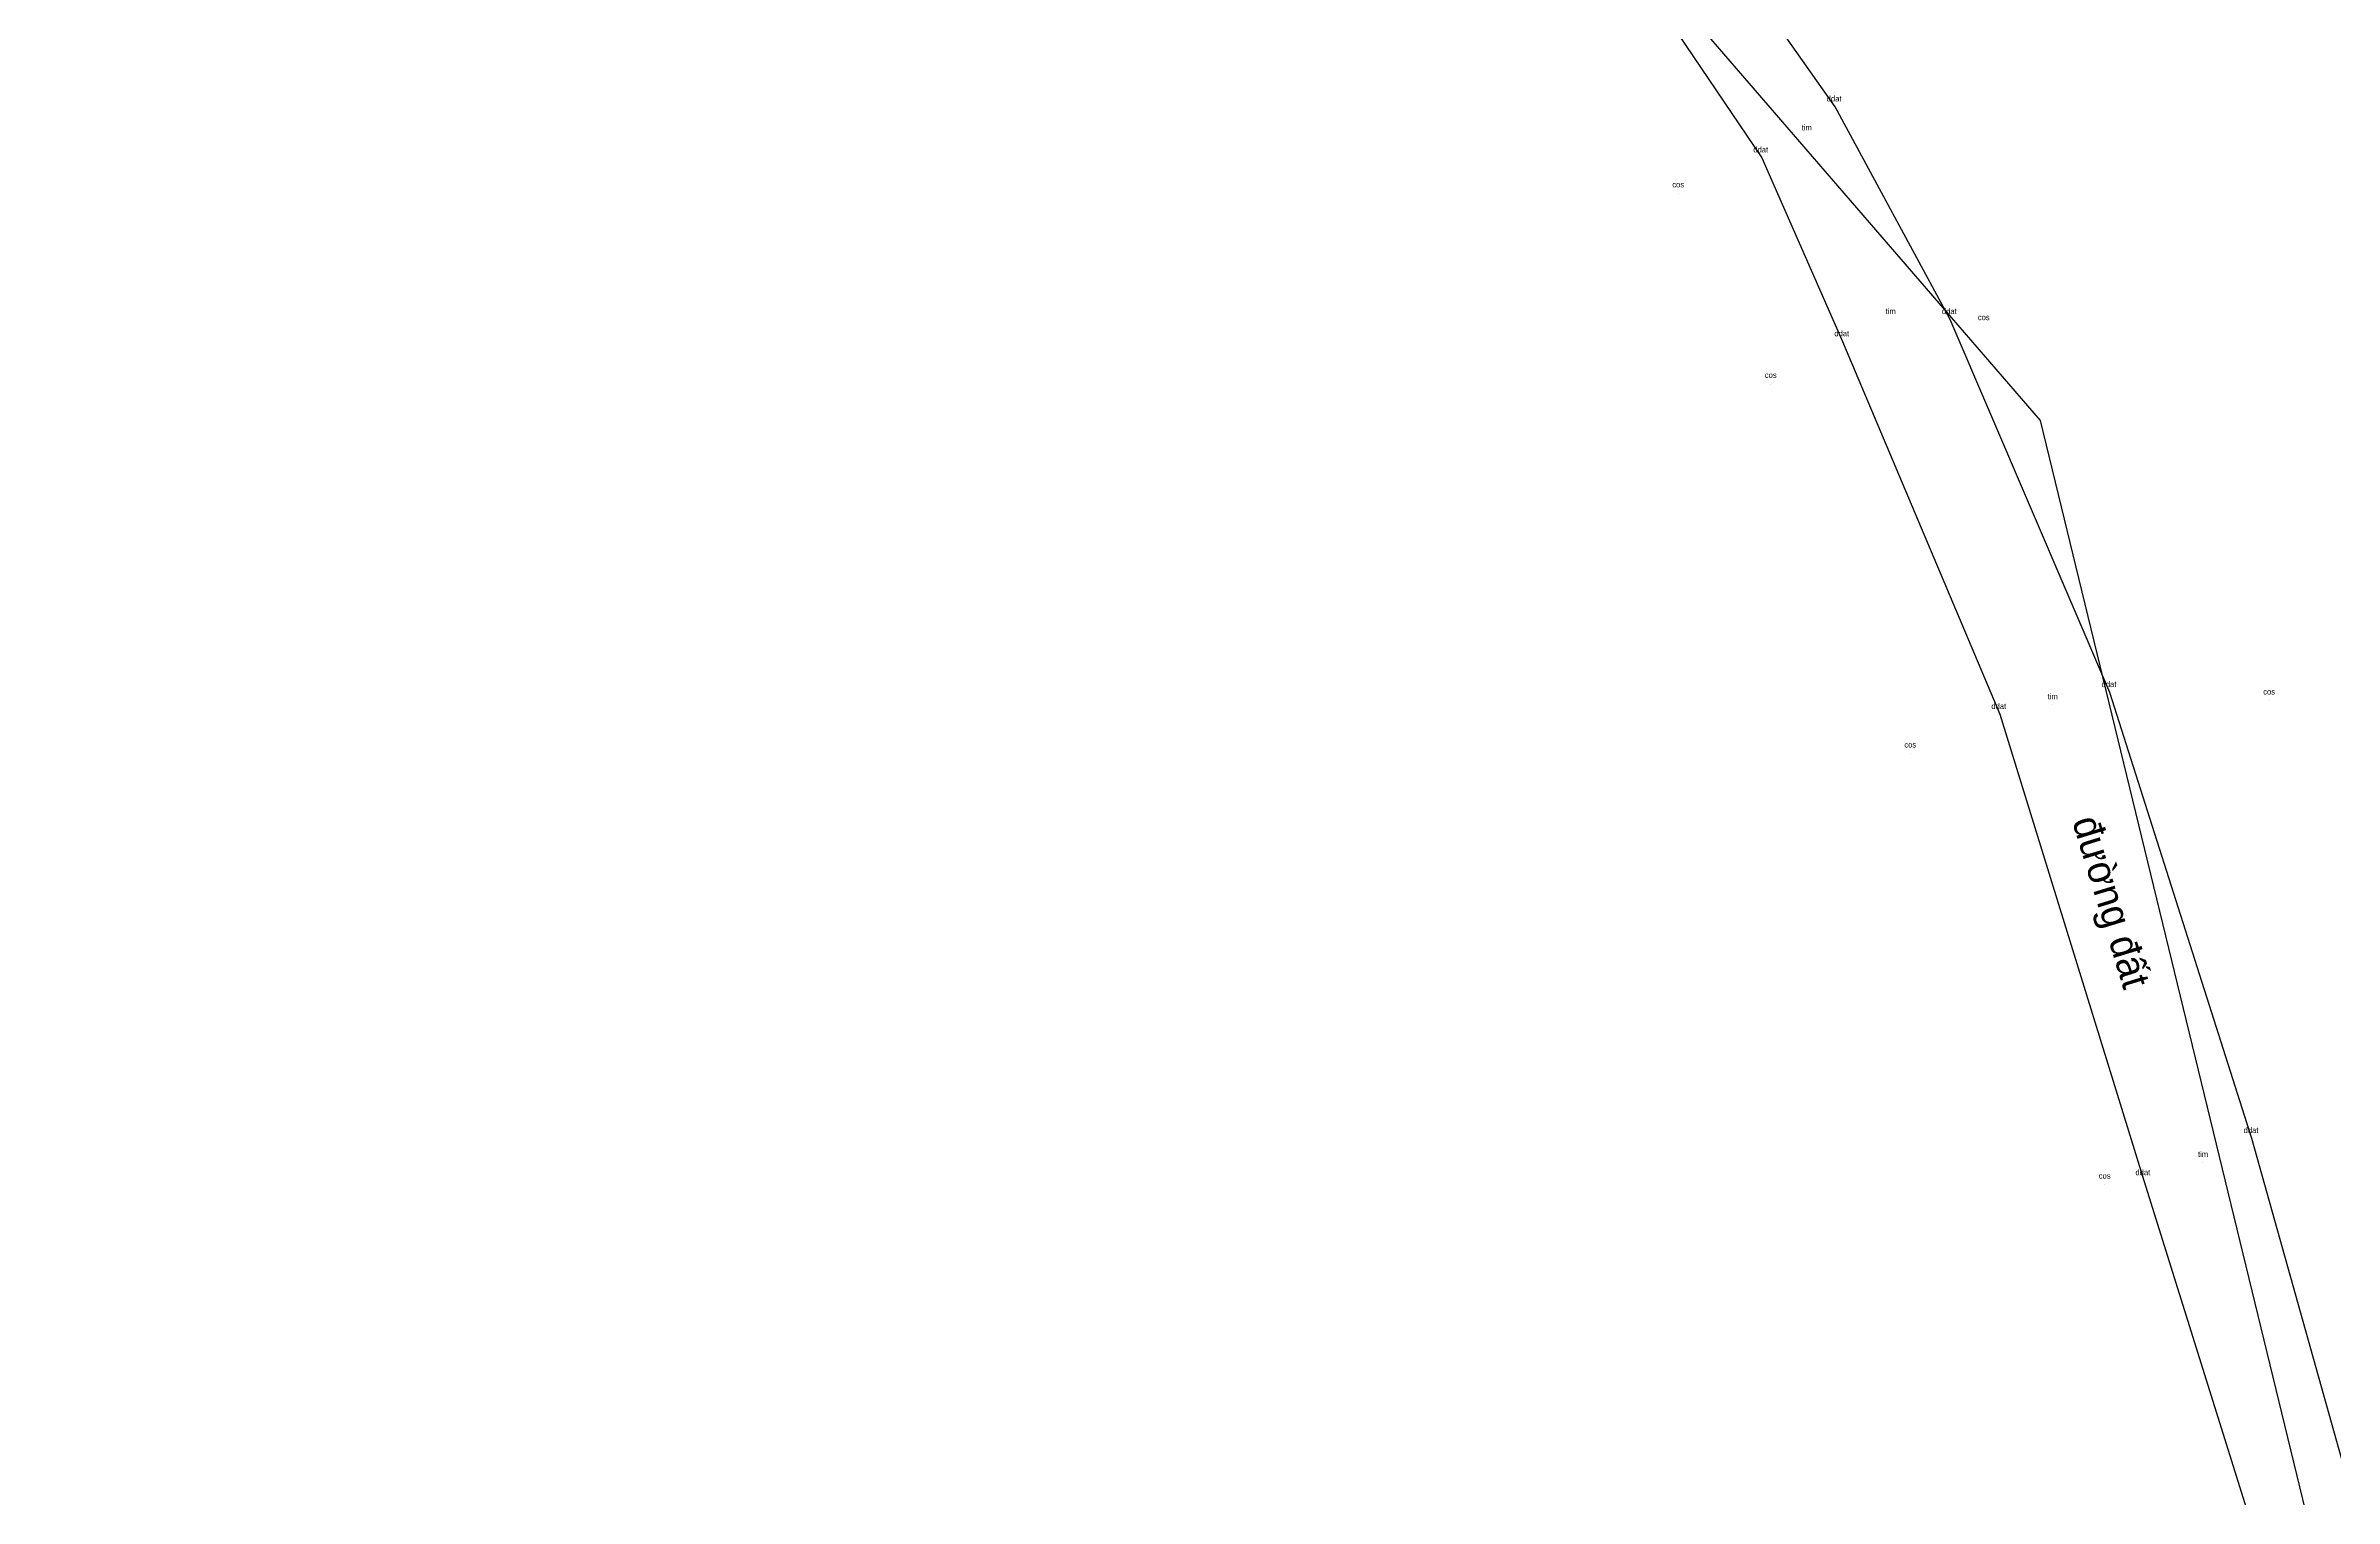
# Model space of a CAD drawing. Extents: x 543979 to 544300, y 1852451 to 1852854.
# Drawn here: x 544059 to 544139.5, y 1852545.5 to 1852596.5 of the extents above; entities that cross this region are included whole.
import ezdxf

# ---------------------------------------------------------------- set-up
doc = ezdxf.new("R2010")
doc.units = 0
for name, color, linetype in [('Level 2', 7, 'Continuous'), ('Level 4', 7, 'Continuous'), ('Level 5', 7, 'Continuous'), ('Level 7', 7, 'Continuous')]:
    doc.layers.add(name, color=color, linetype=linetype)

# ---------------------------------------------------------------- blocks, each defined once
blk = doc.blocks.new('POINT_DISPLAY')
blk.add_line((0, 0), (0, 0))

msp = doc.modelspace()

# ---------------------------------------------------------------- linework, layer by layer
at = {"layer": 'Level 5'}
for points in [[(544086.99, 1852679.706), (544086.865, 1852673.264), (544085.334, 1852664.356), (544081.631, 1852654.677), (544076.716, 1852641.615), (544075.267, 1852631.518), (544078.361, 1852624.005), (544082.573, 1852619.123), (544089.44, 1852613.551), (544107.451, 1852605.681), (544112.079, 1852601.613), (544115.612, 1852598.145), (544119.354, 1852592.609), (544122.199, 1852586.149), (544127.719, 1852573.052), (544132.782, 1852556.672), (544136.515, 1852544.756), (544141.688, 1852527.406), (544143.525, 1852518.693), (544145.513, 1852505.918), (544147.397, 1852494.791), (544150.889, 1852486.186), (544150.116, 1852482.966), (544142.5, 1852480.301)], [(544140.106, 1852545.58), (544136.585, 1852558.152), (544131.592, 1852573.822), (544125.98, 1852586.928), (544121.932, 1852594.4), (544117.548, 1852600.64), (544114.093, 1852603.821), (544109.548, 1852608.997), (544099.686, 1852613.267), (544091.447, 1852616.763), (544086.254, 1852621.154), (544081.815, 1852626.496), (544079.635, 1852632.165), (544080.982, 1852639.958), (544085.254, 1852652.845), (544089.655, 1852664.842), (544090.907, 1852671.987), (544091.477, 1852679.391)]]:
    msp.add_lwpolyline(points, dxfattribs=at)
at = {"layer": 'Level 7'}
msp.add_lwpolyline([(544014.756, 1852829.494), (544020.876, 1852827.877), (544040.308, 1852830.369), (544053.319, 1852819.865), (544063.947, 1852802.356), (544064.766, 1852786.009), (544068.017, 1852758.742), (544058.393, 1852727.963), (544062.501, 1852716.249), (544077.428, 1852701.777), (544095.147, 1852681.016), (544073.17, 1852629.92), (544090.541, 1852615.132), (544108.662, 1852607.09), (544129.138, 1852583.378), (544138.466, 1852545.04), (544145.359, 1852518.958), (544149.164, 1852495.265), (544154.088, 1852483.728), (544194.45, 1852482.573), (544232.183, 1852518.639)], dxfattribs=at)

# ---------------------------------------------------------------- block references
at = {"layer": 'Level 2', "xscale": 0.1, "yscale": 0.10000000000000002}
for p in [(544121.932, 1852594.4), (544120.92, 1852593.381), (544119.354, 1852592.609), (544116.423, 1852591.348), (544123.868, 1852586.93), (544125.98, 1852586.928), (544127.163, 1852586.682), (544122.199, 1852586.149), (544119.677, 1852584.651), (544131.592, 1852573.822), (544127.719, 1852573.052), (544129.562, 1852573.394), (544137.191, 1852573.529), (544124.58, 1852571.666), (544136.585, 1852558.152), (544134.845, 1852557.311), (544131.411, 1852556.519), (544132.782, 1852556.672)]:
    msp.add_blockref('POINT_DISPLAY', p, dxfattribs=at)

# ---------------------------------------------------------------- texts
at = {"layer": 'Level 4'}
for s, p in [('ddat', (544121.639, 1852594.586)), ('tim', (544120.76, 1852593.567)), ('ddat', (544119.061, 1852592.795)), ('cos', (544116.21, 1852591.567)), ('tim', (544123.708, 1852587.116)), ('ddat', (544125.687, 1852587.114)), ('ddat', (544121.906, 1852586.335)), ('cos', (544126.95, 1852586.901)), ('cos', (544119.464, 1852584.87)), ('tim', (544129.402, 1852573.58)), ('ddat', (544131.299, 1852574.008)), ('cos', (544136.978, 1852573.748)), ('ddat', (544127.426, 1852573.238)), ('cos', (544124.367, 1852571.885)), ('ddat', (544136.292, 1852558.338)), ('tim', (544134.685, 1852557.497)), ('cos', (544131.198, 1852556.738)), ('ddat', (544132.489, 1852556.858))]:
    msp.add_text(s, height=0.2, dxfattribs=at).set_placement(p)
at = {"layer": 'Level 7'}
msp.add_text('đường đất', height=1, rotation=287.02452, dxfattribs=at).set_placement((544130.258, 1852569.301))

doc.saveas('drawing.dxf')
